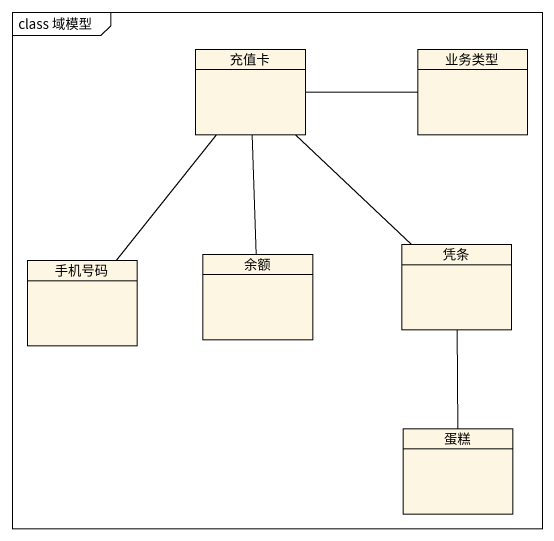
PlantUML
@startuml
mainframe class 域模型
hide circle
hide empty members
class 充值卡
class 业务类型
class 手机号码
class 余额
class 凭条
class 蛋糕
充值卡 -right- 业务类型
充值卡 -- 手机号码
充值卡 -- 余额
充值卡 -- 凭条
凭条 -- 蛋糕
@enduml
